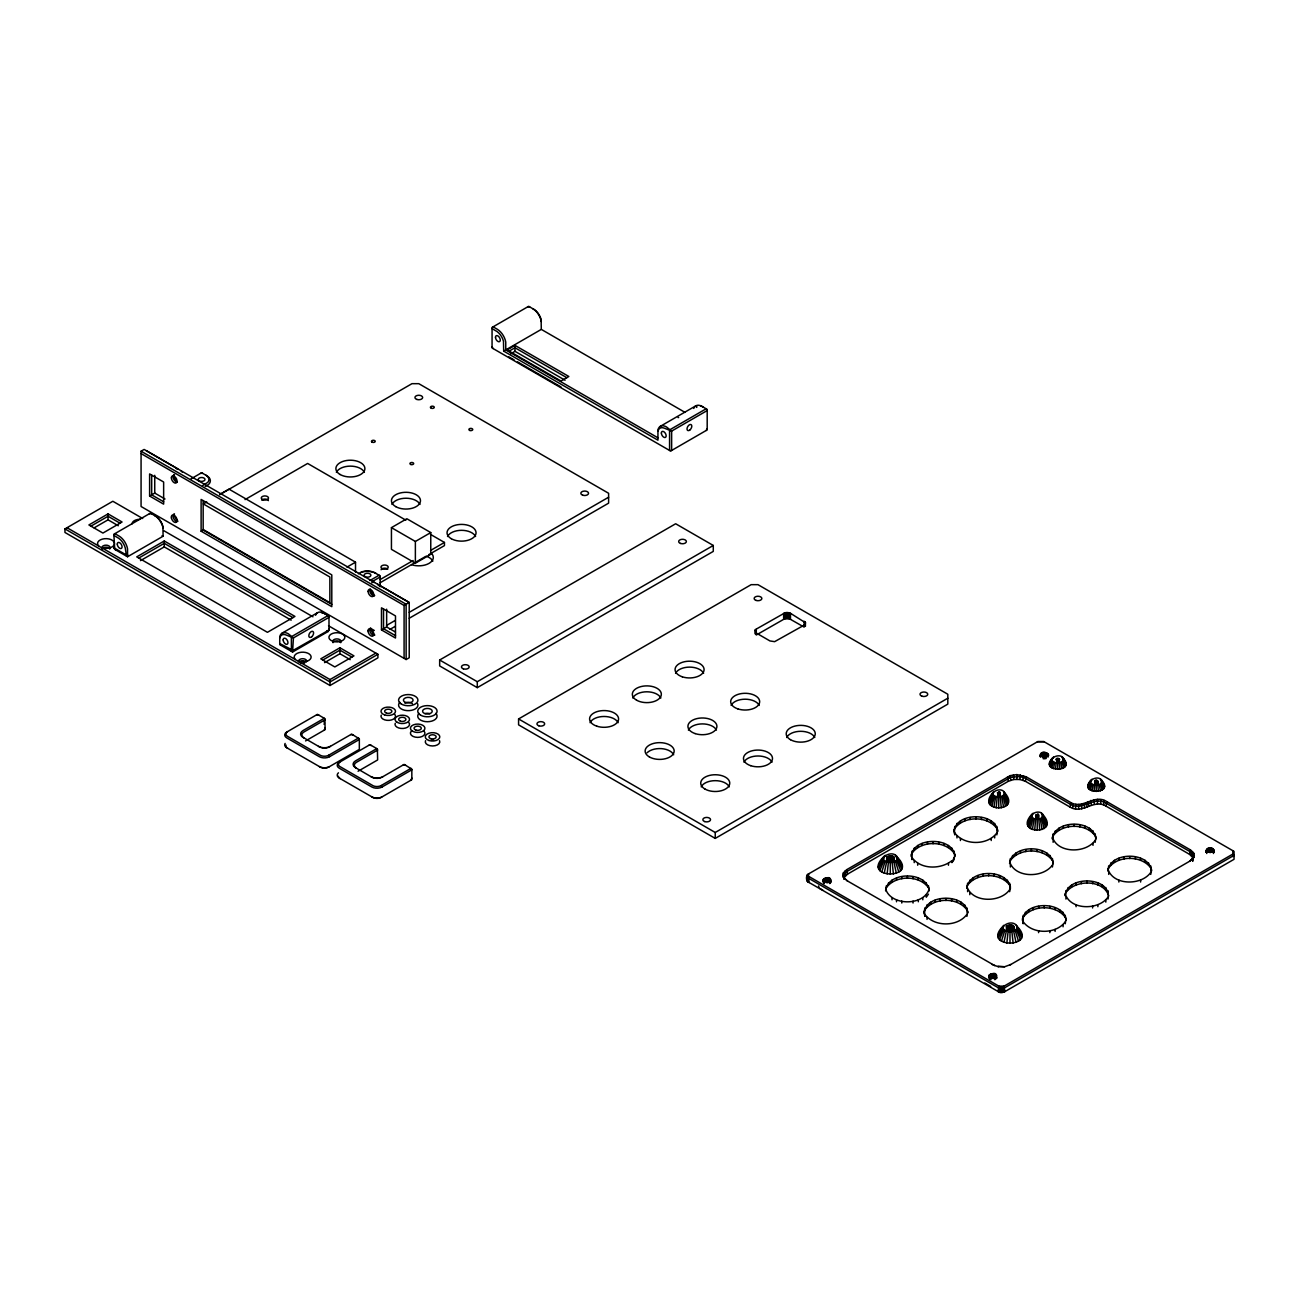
<?xml version="1.0" encoding="UTF-8"?>
<svg xmlns="http://www.w3.org/2000/svg" width="1299" height="1299" viewBox="0 0 1299 1299"><rect width="100%" height="100%" fill="white"/><g stroke="black" fill="none" stroke-linecap="round" stroke-linejoin="round"><path stroke-width="1.5" d="M66.996 527.719L330.027 679.572L330.027 685.499L377.912 657.846L377.912 654.306L328.517 625.777M996.236 807.832L997.177 796.92C985.909 794.29 1000.863 785.408 1004.582 792.634C1022.67 812.865 974.802 812.865 992.891 792.634M1034.702 830.045L1035.644 819.133C1024.391 816.503 1039.346 807.621 1043.048 814.863C1061.153 835.078 1013.285 835.078 1031.374 814.863M1055.551 769.138L1056.168 762.854C1044.916 760.224 1059.87 751.342 1063.572 758.584C1075.978 772.499 1039.492 772.499 1051.898 758.584M1094.018 791.351L1094.651 785.067C1083.382 782.453 1098.337 773.554 1102.055 780.796C1114.445 794.712 1077.975 794.712 1090.381 780.796M887.152 873.918L888.402 862.341C874.893 859.191 892.835 848.523 897.284 857.21C919.708 879.488 860.847 879.488 883.271 857.21M1006.855 943.042L1008.105 931.448C994.596 928.314 1012.554 917.646 1017.003 926.317C1039.427 948.611 980.55 948.611 1002.974 926.317M993.897 807.264L995.716 796.563M1032.38 829.476L1034.183 818.776M1020.316 774.87L1019.991 779.497L1025.414 781.3L1070.1 807.101C1082.246 814.733 1093.872 798.479 1106.017 806.111L1189.592 854.369L1192.709 857.486L1192.709 861.107L1192.709 854.531L1189.592 851.397L1106.017 803.155C1093.872 795.524 1082.246 811.761 1070.1 804.13L1025.414 778.345L1019.991 776.526L1010.817 777.224L847.565 871.142L844.431 874.276L844.025 879.05L844.431 874.276L843.246 873.107L846.656 869.697L1010.2 775.633L1016.857 774.594L1026.21 776.818L1070.896 802.62C1082.993 809.569 1094.651 793.445 1106.813 801.629L1190.501 849.952L1193.895 853.362L1193.895 857.34L1190.501 860.75L1010.021 964.946M1000.539 986.704L1000.214 992.322L1004.89 991.608L1004.095 986.136L998.85 986.136L809.131 876.614L808.027 875.104L809.131 873.577M1075.832 804.276L1075.523 808.904M1100.902 799.681L1100.594 804.308M1053.505 768.651L1054.707 762.497M1091.988 790.864L1093.19 784.726M884.229 873.22L886.649 861.919M1003.948 942.343L1006.368 931.042M809.131 882.541L808.514 879.975M823.306 879.455C829.184 889.604 835.533 872.246 823.306 879.455C820.692 885.561 827.918 875.835 830.775 881.436M847.565 881.014L843.246 877.085L843.246 873.107M886.389 885.674L885.642 890.887C887.347 870.996 927.486 870.996 929.175 890.887L928.444 885.674M888.402 862.341C891.731 862.942 898.307 861.789 897.284 857.21M911.297 854.369L912.044 859.597C907.222 836.881 953.612 835.143 954.83 856.333L954.083 851.105M911.297 856.333L912.044 851.105M924.125 911.135L924.872 916.363C920.049 893.647 966.44 891.91 967.658 913.116L966.911 907.887M929.175 888.922C924.076 906.134 890.757 906.134 885.642 888.922M924.125 913.116L924.872 907.887M954.051 829.688L954.797 834.9C949.975 812.2 996.365 810.462 997.583 831.652L996.836 826.424M954.051 831.652L954.797 826.424M954.083 857.616L951.923 862.617L954.083 859.597L954.83 854.369M967.625 883.206L966.878 888.419C968.583 868.528 1008.706 868.528 1010.411 888.419L1009.664 883.206M966.911 916.363L967.658 911.135M997.177 796.92L1003.007 796.011L1004.582 792.634M996.836 834.9L997.583 829.688M1010.378 858.509L1009.632 863.738C1011.336 843.847 1051.459 843.847 1053.164 863.738L1052.417 858.509M989.189 975.224C995.066 985.373 1001.415 968.015 989.189 975.224L989.562 978.894L989.562 976.929M989.059 977.774L992.923 975.549L996.788 977.774M1009.664 891.682L1010.411 886.454M1040.353 754.638C1043.194 747.396 1054.967 759.282 1044.217 754.378C1034.913 754.443 1044.802 759.834 1048.098 754.638M1008.105 931.448C1011.45 932.049 1018.01 930.896 1017.003 926.317M1035.644 819.133L1041.489 818.224L1043.048 814.863M1022.459 918.539L1023.206 923.768C1018.384 901.051 1064.774 899.314 1065.992 920.52L1065.245 915.292M1022.459 920.52L1023.206 915.292M1056.168 762.854L1062.014 761.945L1063.572 758.584M1053.132 833.828L1052.385 839.057C1054.09 819.166 1094.213 819.166 1095.918 839.057L1095.171 833.828M1052.417 867.001L1053.164 861.773M1065.959 890.611L1065.212 895.839C1066.544 874.665 1112.675 876.338 1107.998 899.087M1065.245 923.768L1065.992 918.539M1094.651 785.067L1100.48 784.158L1102.055 780.796M1095.171 842.304L1095.918 837.092M1108.713 865.913L1107.966 871.142C1109.671 851.251 1149.794 851.251 1151.499 871.142L1150.752 865.913M1150.752 874.406L1151.499 869.177M1206.365 849.838C1206.154 857.194 1205.245 846.266 1210.116 848.182C1214.971 846.266 1214.062 857.194 1213.851 849.838M1206.235 852.388L1210.116 850.147L1213.98 852.388M1213.98 850.407L1210.116 852.647L1206.235 850.407M991.9 806.37L994.466 796.011M1030.367 828.6L1032.932 818.224M279.74 638.069L279.951 637.322A10.944 6.316 60 0 1 286.397 635.097L293.428 637.906L328.988 617.366L327.965 615.596L292.405 636.137L291.366 637.906L291.414 651.367L328.988 630.015L328.988 616.181L323.857 613.225A12.389 7.161 60 0 0 315.576 615.255M657.943 431.268L658.155 430.521A10.944 6.316 60 0 1 664.601 428.28L671.632 431.089L707.192 410.565L706.169 408.779L670.609 429.319L669.57 431.089L669.57 450.444L671.632 450.444L671.632 431.089L666.501 426.949A12.389 7.161 60 0 0 657.943 429.904L657.943 440.182L503.687 351.12L503.476 341.215A10.944 6.316 60 0 0 497.03 331.537L492.061 328.615L493.084 326.828L497.192 329.199A12.389 7.161 60 0 1 505.749 342.043L505.749 349.934L657.943 437.812M1051.752 767.871L1053.457 761.945M1090.234 790.084L1091.939 784.158M328.988 628.554L328.144 631.493L292.567 652.033L279.74 644.629L279.74 636.721A12.389 7.161 60 0 1 288.297 633.766L293.428 637.906L292.567 652.033M324.279 730.135L325.14 727.96M410.987 780.196L411.832 778.02M881.729 872.116L885.155 861.253M990.358 805.218L993.491 795.28M1028.84 827.431L1031.974 817.509M1001.432 941.223L1004.858 930.376M1030.367 820.692L1032.932 813.288M989.383 803.87L992.891 794.452M1027.866 826.083L1031.374 816.665M1050.404 766.865L1052.499 761.23M1088.887 789.078L1090.981 783.443M1023.515 775.633L1022.914 780.196M999.662 986.493L999.061 992.046L1000.539 992.631M1073.218 803.643L1072.601 808.205M1104.118 800.444L1103.501 805.007M989.383 800.98L993.491 791.805M1031.974 814.018L1027.866 823.193M879.813 870.671L884.002 860.393M989.059 802.425L992.696 793.543M1027.541 824.638L1031.162 815.756M999.516 939.778L1003.705 929.499M1053.457 757.008L1049.56 763.146M1090.803 781.852L1091.939 779.221M1049.56 765.679L1051.898 760.386M1088.042 787.892L1090.381 782.599M878.595 868.982L883.271 859.37M998.314 938.105L1002.974 928.493M1049.267 764.413L1051.687 759.477M1087.75 786.626L1090.17 781.689M883.434 858.785L885.155 855.327M1050.404 761.977L1052.499 757.739M1088.042 785.359L1090.981 779.952M1026.21 776.818L1025.414 781.3M1070.896 802.62L1070.1 807.101M998.85 986.136L998.054 991.608L1000.214 992.322L1003.883 992.046L1003.283 986.493M1106.813 801.629L1106.017 806.111M878.189 867.18L883.028 858.298M997.892 936.287L1002.731 927.405M884.002 856.203L878.595 865.378M1003.705 925.31L998.314 934.484M328.988 630.015L328.144 631.493L326.958 630.843M706.169 430.505L707.192 428.719M755.222 629.999L756.278 633.035L769.966 640.943L774.626 641.657L804.162 625.144L805.542 622.806L790.474 613.29L785.213 612.69L756.278 629.089L755.222 629.999L755.222 633.944M809.131 876.614L808.222 882.005L999.662 992.42M1190.501 849.952L1189.592 854.369M1004.095 992.063L1234.05 859.305L1234.05 851.397L1043.73 741.518L1037.885 741.518L808.222 874.113C805.851 875.705 805.851 880.413 808.222 882.005M807.458 878.644L806.809 880.04L808.027 881.014M844.431 877.247L847.565 874.113L1008.316 781.3L1013.74 779.497L1019.991 779.497M886.714 857.113C888.467 868.576 902.204 851.673 886.714 857.113L886.714 860.555M886.389 887.639C895.628 874.958 919.189 874.958 928.444 887.639M912.044 853.086C921.283 840.404 944.844 840.404 954.083 853.086M954.797 828.405C964.037 815.723 987.597 815.723 996.836 828.405M928.444 894.15L926.268 897.171L926.268 895.206M924.872 909.852C934.111 897.171 957.672 897.171 966.911 909.852M954.797 832.935C964.037 845.617 987.597 845.617 996.836 832.935M967.625 885.171C976.864 872.49 1000.425 872.49 1009.664 885.171M966.911 914.382C957.672 927.08 934.111 927.08 924.872 914.382M1010.378 860.49C1019.618 847.809 1043.178 847.809 1052.417 860.49M1009.664 889.701C1000.474 902.886 972.139 903.049 966.878 886.454M1053.132 835.809C1062.371 823.128 1085.932 823.128 1095.171 835.809M1094.537 781.137C1101.568 788.201 1095.171 772.548 1094.537 784.758M1006.433 926.219C1008.186 937.699 1021.907 920.78 1006.433 926.219L1006.433 929.678M1052.417 865.02C1043.227 878.205 1014.892 878.351 1009.632 861.773M1023.206 917.256C1032.445 904.575 1056.006 904.575 1065.245 917.256M1052.385 837.092C1057.646 853.67 1085.98 853.524 1095.171 840.339M1065.959 892.575C1075.15 879.391 1103.484 879.244 1108.745 895.839M1023.206 921.787C1032.445 934.484 1056.006 934.484 1065.245 921.787M1108.713 867.894C1117.952 855.213 1141.512 855.213 1150.752 867.894M1065.212 893.858C1070.473 910.453 1098.808 910.29 1107.998 897.106M1150.752 872.425C1141.561 885.609 1113.227 885.772 1107.966 869.177M1189.592 861.269L1193.895 857.34M808.514 876.143L807.458 877.474L807.458 881.436L808.514 882.07M1192.563 851.511L1191.508 855.814M825.109 878.092L825.109 880.072L822.803 881.729L826.034 879.845L826.034 877.88M1042.285 752.706L1042.285 754.687L1039.996 756.327L1043.227 754.459L1043.227 752.478M990.991 973.877L990.991 975.841L988.685 977.498L991.916 975.63L991.916 973.649M1208.167 848.474L1208.167 850.455L1205.878 852.112L1209.109 850.228L1209.109 848.263M1232.848 856.626L1234.05 855.343L1232.848 854.076L1232.848 850.699M1234.05 855.343L1004.89 987.646L1001.464 988.474L998.054 987.646L808.222 878.059L806.971 876.809L808.157 875.64M1193.895 853.362L1192.709 854.531L1192.709 857.486M1004.598 966.748L998.022 966.44L1004.598 966.748L1010.817 964.491M1002.406 992.631L1002.406 986.704M808.027 875.104L806.971 876.809M1194.349 855.343L1193.131 856.333L1193.131 859.305M997.372 792.747C1001.773 801.613 1000.279 783.719 997.372 796.368M990.358 799.632L991.9 798.479M912.044 857.616C920.78 869.729 940.882 869.534 951.923 860.652M1035.839 814.96C1040.255 823.826 1038.745 805.932 1035.839 818.581M1088.887 784.19L1090.234 783.183M808.157 874.552L806.971 875.364L806.971 880.754L808.157 881.566M807.458 874.682L808.514 874.048M1191.508 859.824L1192.563 859.191M141.071 451.208L144.14 449.438L409.217 602.476L409.217 657.765L406.132 659.535L141.071 506.496L141.071 451.208L406.132 604.246L406.132 659.535M330.027 685.499L64.95 532.46L64.95 528.904L112.834 501.268L142.679 518.496M108.044 513.901L88.884 524.958L102.913 533.061L122.074 522.003L108.044 513.901L108.044 519.827L94.113 527.865M90.946 526.144L108.044 516.271L120.011 523.172M149.612 496.039L163.642 504.142L163.642 482.01L149.612 473.924L149.612 496.039L154.743 493.084L165.005 498.995M190.904 478.909L201.605 472.739L206.736 475.694A12.389 7.161 0 0 1 208.441 484.592L205.193 486.459M202.53 485.631L207.824 482.335A10.944 6.316 0 0 0 206.525 475.629L205.68 475.093M206.736 501.966L203.31 503.931L329.865 577L329.865 602.671L203.31 529.602M220.424 494.058L228.965 489.122L355.52 562.191L355.52 572.063M219.596 494.74L411.962 383.676L418.798 383.676L608.614 493.279L608.614 503.151L409.266 618.243M127.546 556.751L163.106 536.211L162.895 526.306A10.944 6.316 60 0 0 156.448 516.629L150.457 513.105L113.857 534.246L114.718 549.347L127.546 556.751L127.546 548.844A12.389 7.161 60 0 0 118.988 536.016L114.88 533.645L113.857 535.415L118.826 538.354A10.944 6.316 60 0 1 125.272 548.016L126.523 556.151L127.546 554.494L125.483 554.494L113.857 547.788L115.855 550.013M164.275 540.985L136.736 556.881L267.432 632.321L294.954 616.424L164.275 540.985L164.275 546.895L291.171 620.159M138.798 558.05L164.275 543.339L292.908 617.61M245.04 499.595L307.636 463.451L405.856 520.168M140.487 560.632L164.275 546.895M503.687 351.12L541.31 329.394L685.044 412.384M514.972 345.388L507.113 349.934L560.989 381.029L568.848 376.499L514.972 345.388L514.972 351.315L565.065 380.234M509.159 351.12L514.972 347.759L566.802 377.684M201.118 531.226L331.797 606.682L331.797 574.889L201.118 499.433L201.118 531.226L203.164 530.041L331.797 604.311M510.621 353.831L514.972 351.315M391.437 527.638L406.831 518.739L430.765 532.574L430.765 554.283L415.371 563.181L391.437 549.347L391.437 527.638L415.371 541.456L430.765 532.574M346.963 567.127L355.52 562.191M358.362 573.768L362.502 571.641A10.944 6.316 0 0 1 374.096 572.388L380.152 575.814L380.152 586.775M369.939 580.523L379.113 575.23L380.152 577L372.326 581.514M282.078 633.149L317.654 612.625M380.12 579.581L413.147 560.519M430.537 550.467L444.453 542.446L444.453 545.596L428.8 554.641M380.12 582.748L425.325 556.638M660.282 426.348L695.858 405.808M141.071 453.578L404.086 605.431L409.217 602.476L377.587 584.258A8.46 4.887 60 0 1 379.032 585.768M339.932 647.779L320.788 658.837L334.817 666.939L353.961 655.881L339.932 647.779L339.932 653.738L324.555 662.636M322.834 660.022L339.932 650.149L351.915 657.067M386.534 625.436L395.269 620.402M409.266 612.316L608.614 497.225M381.484 629.934L395.497 638.036L395.497 615.921L381.484 607.818L381.484 629.934L386.647 626.962L395.416 632.012M390.025 629.349L395.269 626.313M330.027 679.572L375.849 653.121M377.912 654.306L330.027 681.943L64.95 528.904M318.888 715.181L316.583 714.823M439.663 660.006L675.659 523.757L713.281 545.466L713.281 551.393L477.285 687.642L439.663 665.932L439.663 660.006L477.285 681.715L713.281 545.466M305.557 740.933L325.14 729.632L324.88 718.639L317.443 714.336L286.511 732.198A7.258 4.189 0 0 0 286.835 737.929L319.327 756.7A7.258 4.189 0 0 0 329.248 756.879L359.336 739.521L358.475 738.027L328.452 755.369A6.04 3.491 0 0 1 320.739 755.498L287.176 736.127A6.04 3.491 0 0 1 287.42 731.678M353.101 734.925L350.795 734.568M371.384 745.48L369.078 745.139M358.069 771.249L377.636 759.947L377.376 748.938L369.939 744.652L339.023 762.513A7.258 4.189 0 0 0 339.331 768.245L371.823 786.999A7.258 4.189 0 0 0 381.744 787.178L411.832 769.82L410.987 768.342L380.948 785.668A6.04 3.491 0 0 1 373.251 785.814L339.688 766.426A6.04 3.491 0 0 1 339.932 761.993M382.085 777.127L404.151 764.397L411.832 769.138L411.832 779.692L380.948 797.521A6.04 3.491 0 0 1 373.251 797.667L339.331 778.117A7.258 4.189 0 0 1 338.454 772.808M405.597 765.225L403.291 764.884M518.577 718.948L751.147 584.664L757.983 584.664L947.815 694.251L947.815 704.123L715.229 838.407L518.577 724.858L518.577 718.948L715.229 832.48L947.815 698.212M804.162 621.198L804.162 627.125L789.483 618.779L784.645 618.779L756.278 635.016L756.278 629.089M1004.095 986.136L1232.848 854.076M1056.769 758.519L1055.795 759.477L1056.769 760.451L1059.675 759.477L1056.769 758.519L1056.769 762.14M1042.042 755.839L1046.409 755.839L1045.224 752.478M1207.924 851.624L1214.338 852.112L1212.048 850.455L1212.048 848.474M824.849 881.242L829.233 881.242L828.031 877.88M990.731 977.01L995.115 977.01L993.93 973.649M527.638 306.889L529.683 306.889M200.582 473.323L202.628 473.323M149.434 513.706L151.48 513.706M1037.381 741.81L1044.217 741.81M293.428 650.539L279.74 643.557L280.763 645.213M992.127 964.491L998.346 966.748M990.731 986.444L984.739 983.002M822.803 890.188L819.701 888.402M703.116 407.025L702.223 406.555A10.944 6.316 60 0 0 700.534 406.035M324.912 613.842L324.019 613.372A10.944 6.316 60 0 0 321.519 612.771M508.851 356.868L514.063 359.872M517.538 361.885L560.989 386.956M430.407 534.344L444.453 542.446M846.656 880.495L994.823 965.677M163.642 501.771L151.674 494.854L151.674 475.109M395.497 635.666L383.53 628.748L383.53 609.004M370.767 628.456L374.291 630.486M163.69 530.625L312.962 616.798M162.083 535.626L163.106 536.211M108.044 519.827L118.306 525.754M339.932 653.738L350.194 659.665M146.202 450.623L177.833 468.923A8.46 4.887 60 0 0 176.388 468.777M844.577 878.936L845.633 879.569L843.246 877.085M340.208 778.621L339.688 778.28A6.04 3.491 0 0 1 338.422 776.25M287.712 748.321L287.176 747.964A6.04 3.491 0 0 1 286.056 745.074M831.263 881.729L828.973 880.072L828.973 878.092M1102.201 783.183L1104.394 785.359M1005.572 798.479L1008.073 800.98M842.791 875.104L844.431 877.897M1212.292 851.624L1211.106 848.263M844.577 871.256L845.633 875.558M1065.911 763.146L1062.972 757.739M1046.556 823.193L1042.447 814.018M1021.664 934.484L1016.273 925.31M901.961 865.378L896.57 856.203M846.656 869.697L847.565 874.113M492.061 346.784L493.084 348.554M381.224 785.522L382.068 786.999M328.712 755.206L329.573 756.684M1017.247 927.405L1022.086 936.287M897.528 858.298L902.367 867.18M1088.107 801.629L1088.903 806.111M1086.402 802.62L1087.198 807.101M1007.521 776.818L1008.316 781.3M1101.455 779.952L1103.549 784.19M895.417 855.327L898.827 862.244M1102.266 781.689L1104.67 786.626M1063.784 759.477L1066.203 764.413M1017.003 928.493L1021.664 938.105M897.284 859.37L901.961 868.982M1102.055 782.599L1104.394 787.892M1063.572 760.386L1065.911 765.679M1100.48 779.221L1101.633 781.852M1062.014 757.008L1063.719 760.954M1043.259 815.756L1046.88 824.638M1004.776 793.543L1008.414 802.425M1016.273 929.499L1020.462 939.778M896.57 860.393L900.759 870.671M1003.965 791.805L1007.115 799.632M1090.803 800.444L1091.42 805.007M1084.08 803.643L1084.697 808.205M1010.2 775.633L1010.817 780.196M1101.455 783.443L1103.549 789.078M1062.972 761.23L1065.066 766.865M1043.048 816.665L1046.556 826.083M1004.582 794.452L1008.073 803.87M1041.489 813.288L1042.772 816.99M113.857 546.879L114.718 549.347M1042.447 817.509L1045.598 827.431M1003.965 795.28L1007.115 805.218M1015.12 930.376L1018.546 941.223M895.417 861.253L898.827 872.116M1100.48 784.158L1102.201 790.084M1062.014 761.945L1063.719 767.871M1041.489 818.224L1044.055 828.6M1003.007 796.011L1005.572 806.37M818.565 885.95L818.857 887.217M1013.61 931.042L1016.029 942.343M893.907 861.919L896.326 873.22M1099.23 784.726L1100.448 790.864M1060.763 762.497L1061.965 768.651M1094.018 799.681L1094.326 804.308M1081.466 804.276L1081.775 808.904M1013.415 774.87L1013.74 779.497M1040.239 818.776L1042.058 829.476M1001.756 796.563L1003.575 807.264M1011.872 931.448L1013.123 943.042M892.153 862.341L893.403 873.918M1097.785 785.067L1098.402 791.351M1059.302 762.854L1059.919 769.138M1038.778 819.133L1039.72 830.045M1000.295 796.92L1001.237 807.832M1213.461 849.302L1213.461 851.267M1213.461 851.527L1213.461 853.508M1212.844 848.832L1212.844 850.813M1210.116 848.182L1210.116 851.446M1207.372 848.832L1207.372 850.813M1206.755 849.302L1206.755 851.267M1206.755 851.527L1206.755 853.508M1148.576 862.893L1148.576 864.858M1145.117 860.279L1145.117 862.26M1140.619 858.298L1140.619 860.263M1140.619 880.056L1140.619 882.037M1135.358 857.031L1135.358 859.012M1129.724 856.609L1129.724 858.574M1124.106 857.031L1124.106 859.012M1118.845 858.298L1118.845 860.263M1118.845 880.056L1118.845 882.037M1114.347 860.279L1114.347 862.26M1110.889 862.893L1110.889 864.858M1108.713 872.425L1108.713 874.406M1107.998 890.611L1107.998 892.575M1105.822 887.574L1105.822 889.555M1105.822 900.142L1105.822 902.107M1102.364 884.976L1102.364 886.941M1097.882 781.137L1097.882 784.758M1097.866 882.979L1097.866 884.944M1097.866 904.737L1097.866 906.718M1097.574 780.91L1097.574 784.531M1097.46 799.405L1097.46 804.065M1097.184 780.731L1097.184 784.352M1096.713 780.618L1096.713 784.239M1096.21 780.585L1096.21 784.19M1096.21 785.181L1096.21 791.513M1095.707 780.618L1095.707 784.239M1095.252 780.731L1095.252 784.352M1094.846 780.91L1094.846 784.531M1092.995 830.808L1092.995 832.773M1092.995 843.376L1092.995 845.34M1092.605 881.712L1092.605 883.693M1092.605 905.988L1092.605 907.969M1089.536 828.194L1089.536 830.175M1086.971 881.29L1086.971 883.271M1085.038 826.196L1085.038 828.177M1081.353 881.712L1081.353 883.693M1079.794 824.946L1079.794 826.927M1078.641 804.487L1078.641 809.147M1076.092 882.979L1076.092 884.944M1076.092 904.737L1076.092 906.718M1074.159 824.524L1074.159 826.489M1071.594 884.976L1071.594 886.941M1068.525 824.946L1068.525 826.927M1068.135 887.574L1068.135 889.555M1065.959 897.106L1065.959 899.087M1063.264 826.196L1063.264 828.177M1063.069 912.255L1063.069 914.236M1063.069 924.823L1063.069 926.804M1059.611 909.657L1059.611 911.622M1059.107 758.697L1059.107 762.318M1058.701 758.519L1058.701 762.14M1058.766 828.194L1058.766 830.175M1058.23 758.405L1058.23 762.026M1057.727 758.356L1057.727 761.977M1057.727 762.968L1057.727 769.3M1057.24 758.405L1057.24 762.026M1055.308 830.808L1055.308 832.773M1055.113 907.66L1055.113 909.625M1055.113 929.418L1055.113 931.399M1053.132 840.339L1053.132 842.304M1050.241 855.489L1050.241 857.454M1049.852 906.393L1049.852 908.374M1049.852 930.685L1049.852 932.65M1047.968 754.069L1047.968 757.187M1047.579 753.517L1047.579 755.498M1046.962 753.063L1046.962 755.044M1046.783 852.875L1046.783 854.856M1046.166 752.706L1046.166 754.687M1046.166 756.57L1046.166 758.551M1045.224 756.797L1045.224 758.778M1044.217 752.413L1044.217 755.677M1044.217 756.879L1044.217 758.843M1044.217 905.971L1044.217 907.952M1043.227 756.797L1043.227 758.778M1042.285 850.877L1042.285 852.858M1041.489 753.063L1041.489 755.044M1040.872 753.517L1040.872 755.498M1040.483 754.069L1040.483 757.187M1038.583 814.96L1038.583 818.581M1038.599 906.393L1038.599 908.374M1038.599 930.685L1038.599 932.65M1038.177 814.798L1038.177 818.419M1037.706 814.684L1037.706 818.305M1037.219 814.635L1037.219 818.256M1037.219 819.247L1037.219 830.223M1037.04 849.627L1037.04 851.608M1036.716 814.684L1036.716 818.305M1036.245 814.798L1036.245 818.419M1033.338 907.66L1033.338 909.625M1031.406 849.205L1031.406 851.17M1028.84 909.657L1028.84 911.622M1025.772 849.627L1025.772 851.608M1025.382 912.255L1025.382 914.236M1020.511 850.877L1020.511 852.858M1016.857 774.594L1016.857 779.254M1016.013 852.875L1016.013 854.856M1013.967 926.788L1013.967 930.246M1013.545 926.219L1013.545 929.678M1012.895 925.732L1012.895 929.191M1012.554 855.489L1012.554 857.454M1012.051 925.343L1012.051 930.539M1011.06 925.115L1011.06 930.295M1010.378 865.02L1010.378 867.001M1009.989 925.034L1009.989 930.214M1009.989 931.594L1009.989 943.269M1008.917 925.115L1008.917 930.295M1007.927 925.343L1007.927 930.539M1007.488 880.17L1007.488 882.151M1007.082 925.732L1007.082 929.191M1004.03 877.572L1004.03 879.537M1001.464 986.785L1001.464 992.712M1000.1 792.747L1000.1 796.368M999.71 792.569L999.71 796.19M999.532 875.575L999.532 877.539M999.24 792.471L999.24 796.092M998.736 792.422L998.736 796.043M998.736 797.034L998.736 808.01M998.233 792.471L998.233 796.092M997.762 792.569L997.762 796.19M996.658 975.224L996.658 978.358M996.268 974.688L996.268 976.669M995.651 974.234L995.651 976.199M995.651 977.384L995.651 979.365M994.855 973.877L994.855 975.841M994.855 977.741L994.855 979.722M994.677 823.404L994.677 825.368M994.677 835.955L994.677 837.936M994.287 874.308L994.287 876.289M992.923 973.568L992.923 976.848M991.218 820.789L991.218 822.77M991.218 838.569L991.218 840.534M990.991 977.741L990.991 979.722M990.179 974.234L990.179 976.199M990.179 977.384L990.179 979.365M989.562 974.688L989.562 976.669M988.653 873.886L988.653 875.867M986.704 818.792L986.704 820.773M983.018 874.308L983.018 876.289M981.459 817.542L981.459 819.523M977.757 875.575L977.757 877.539M975.825 817.12L975.825 819.084M973.26 877.572L973.26 879.537M970.191 817.542L970.191 819.523M969.801 880.17L969.801 882.151M969.801 892.738L969.801 894.702M967.625 889.701L967.625 891.682M964.93 818.792L964.93 820.773M964.735 904.851L964.735 906.832M961.276 902.253L961.276 904.218M960.432 820.789L960.432 822.77M960.432 838.569L960.432 840.534M956.973 823.404L956.973 825.368M956.973 835.955L956.973 837.936M956.778 900.256L956.778 902.22M951.923 848.085L951.923 850.049M951.518 898.989L951.518 900.97M948.465 845.47L948.465 847.451M948.465 863.25L948.465 865.231M945.899 898.567L945.899 900.548M943.951 843.473L943.951 845.454M940.265 898.989L940.265 900.97M938.706 842.223L938.706 844.204M935.004 900.256L935.004 902.22M933.072 841.801L933.072 843.765M930.506 902.253L930.506 904.218M927.437 842.223L927.437 844.204M927.048 904.851L927.048 906.832M927.048 917.419L927.048 919.4M926.268 882.638L926.268 884.619M922.81 880.04L922.81 882.005M922.81 897.804L922.81 899.785M922.176 843.473L922.176 845.454M918.296 878.043L918.296 880.008M918.296 899.801L918.296 901.782M917.679 845.47L917.679 847.451M917.679 863.25L917.679 865.231M914.22 848.085L914.22 850.049M914.22 860.652L914.22 862.617M913.051 876.776L913.051 878.757M913.051 901.051L913.051 903.032M907.416 876.354L907.416 878.335M901.782 876.776L901.782 878.757M901.782 901.051L901.782 903.032M896.537 878.043L896.537 880.008M896.537 899.801L896.537 901.782M894.248 857.681L894.248 861.14M893.842 857.113L893.842 860.555M893.192 856.609L893.192 860.068M892.332 856.236L892.332 861.416M892.023 880.04L892.023 882.005M892.023 897.804L892.023 899.785M891.341 855.992L891.341 861.188M890.286 855.911L890.286 861.107M890.286 862.487L890.286 874.162M889.214 855.992L889.214 861.188M888.565 882.638L888.565 884.619M888.224 856.236L888.224 861.416M887.379 856.609L887.379 860.068M830.775 879.455L830.905 882.005M830.386 878.92L830.386 880.884M830.386 881.144L830.386 883.125M829.769 878.449L829.769 880.43M829.769 881.615L829.769 883.596M827.041 877.799L827.041 881.063M824.297 878.449L824.297 880.43M824.297 881.615L824.297 883.596M823.68 878.92L823.68 880.884M823.68 881.144L823.68 883.125M805.412 622.448L805.412 626.394M805.218 622.107L805.218 626.053M804.925 621.766L804.925 625.728M790.474 613.29L790.474 619.217M789.483 612.852L789.483 618.779M788.915 612.69L788.915 618.616M788.314 612.576L788.314 618.503M787.697 612.495L787.697 618.421M787.064 612.478L787.064 618.405M786.431 612.495L786.431 618.421M785.814 612.576L785.814 618.503M785.213 612.69L785.213 618.616M784.645 612.852L784.645 618.779M783.638 613.29L783.638 619.217M755.515 629.674L755.515 633.62M715.229 832.48L715.229 838.407M541.31 329.394L541.098 319.489A10.944 6.316 60 0 0 534.652 309.812L528.661 306.288L492.061 327.429L492.061 347.97L670.609 451.045L707.192 429.904L707.192 409.38L702.061 406.408A12.389 7.161 60 0 0 694.64 406.879M477.285 681.715L477.285 687.642M415.371 541.456L415.371 563.181M404.086 605.431L404.086 658.349M386.647 609.182L386.647 626.962M203.164 500.618L203.164 530.041M154.743 475.304L154.743 493.084M439.549 740.69A7.258 4.189 0 0 1 432.551 745.967A7.258 4.189 0 0 1 425.536 740.69M431.609 739.764A3.621 2.095 0 0 1 433.493 739.764M423.961 731.093A7.258 4.189 0 0 1 417.677 737.377A7.258 4.189 0 0 1 411.393 731.093M408.568 722.212A7.258 4.189 0 0 1 403.226 728.463A7.258 4.189 0 0 1 395.269 723.218M394.539 714.109A7.258 4.189 0 0 1 389.197 720.36A7.258 4.189 0 0 1 381.24 715.132M381.744 797.05A7.258 4.189 0 0 1 371.823 796.872M356.429 768.245A7.258 4.189 0 0 1 356.429 762.318L377.636 750.075L376.775 748.597L355.569 760.841A8.46 4.887 0 0 0 354.871 767.287L371.823 777.127A7.258 4.189 0 0 0 381.029 777.63M382.913 776.64A8.444 4.871 0 0 1 370.994 776.656M324.036 721.448A3.507 2.03 60 0 1 324.036 724.306M285.13 743.418A7.258 4.189 0 0 0 286.835 747.802L320.739 767.352A6.04 3.491 0 0 0 328.452 767.206L359.336 749.393L359.336 738.822L351.639 734.081L329.589 746.811A7.258 4.189 0 0 1 327.738 747.591M329.248 766.751A7.258 4.189 0 0 1 319.327 766.572M303.934 737.929A7.258 4.189 0 0 1 303.934 732.003L325.14 719.76L324.279 718.282L303.057 730.541A8.46 4.887 0 0 0 302.375 736.971L319.327 746.811A7.258 4.189 0 0 0 320.756 747.461M326.91 747.802A7.258 4.189 0 0 1 321.567 747.704M330.417 746.324A8.444 4.871 0 0 1 318.499 746.34M435.782 713.346A9.678 5.586 0 0 1 427.403 721.724A9.678 5.586 0 0 1 419.025 713.346M424.984 713.622A4.839 2.793 0 0 0 432.242 711.202A4.839 2.793 0 0 0 424.984 708.783A4.839 2.793 0 0 0 424.984 713.622A4.839 2.793 0 0 1 429.823 713.719M417.596 703.636A9.678 5.586 0 0 1 406.993 710.618A9.678 5.586 0 0 1 399.881 702.288M404.833 703.1A4.839 2.793 0 0 1 412.449 703.685M431.365 553.26A14.516 8.379 0 0 1 429.06 563.376A14.516 8.379 0 0 1 411.539 564.708M336.376 472.349A14.516 8.379 0 0 1 350.389 466.13A14.516 8.379 0 0 1 364.402 472.349M391.957 504.434A14.516 8.379 0 0 1 405.97 498.231A14.516 8.379 0 0 1 419.983 504.434M426.056 556.118A14.516 8.379 0 0 1 432.811 561.2M447.538 536.519A14.516 8.379 0 0 1 461.551 530.317A14.516 8.379 0 0 1 475.564 536.519M154.565 515.476A12.389 7.161 60 0 1 163.106 528.32M304.648 663.01A3.994 2.306 0 0 1 303.69 663.237M301.628 663.237A3.994 2.306 0 0 1 300.67 663.01M298.802 661.613A3.994 2.306 0 0 1 302.667 658.707A3.994 2.306 0 0 1 306.515 661.613M102.54 548.616A3.994 2.306 0 0 1 105.998 545.158A3.994 2.306 0 0 1 109.457 548.616M98.659 545.97A8.46 4.887 0 0 1 104.521 538.712A8.46 4.887 0 0 1 114.328 544.362A8.46 4.887 0 0 1 101.76 547.756M295.328 659.502A8.46 4.887 0 0 1 301.189 652.244A8.46 4.887 0 0 1 310.997 657.911A8.46 4.887 0 0 1 298.429 661.288M102.134 548.892A3.994 2.306 0 0 1 105.998 547.171A3.994 2.306 0 0 1 109.847 548.892M299.208 661.841A3.994 2.306 0 0 1 306.109 661.841M333.307 642.453A4.108 2.371 0 0 1 336.879 638.897A4.108 2.371 0 0 1 340.419 642.453M332.901 642.615A4.108 2.371 0 0 1 336.879 640.862A4.108 2.371 0 0 1 340.841 642.632M132.027 523.887A7.989 4.611 0 0 1 140 519.275M360.651 572.453A12.389 7.161 0 0 1 372.651 572.063M373.868 572.437A12.389 7.161 0 0 1 376.044 573.444M374.615 595.462A3.994 2.306 60 0 1 370.897 593.594A3.994 2.306 60 0 1 370.183 588.967M177.362 482.108A3.994 2.306 60 0 1 173.514 478.682A3.994 2.306 60 0 1 174.537 474.833M176.388 480.744A8.46 4.887 60 0 1 173.595 474.947M180.918 470.709A8.46 4.887 60 0 1 182.363 472.235M374.485 595.819A8.46 4.887 60 0 1 370.865 590.493M371.806 582.699A8.46 4.887 60 0 1 374.485 582.455M374.68 635.065A4.108 2.371 60 0 1 370.572 632.694A4.108 2.371 60 0 1 370.556 627.953A7.989 4.611 60 0 0 374.583 634.984M177.411 521.484A4.108 2.371 60 0 1 174.18 519.373A4.108 2.371 60 0 1 173.14 515.248M173.904 514.177A4.108 2.371 60 0 1 174.504 513.982M177.914 521.208A7.989 4.611 60 0 1 173.92 514.29M381.094 569.741A3.621 2.095 0 0 1 384.114 568.215A3.621 2.095 0 0 1 387.735 569.238M261.732 500.131A3.621 2.095 0 0 1 265.353 499.092A3.621 2.095 0 0 1 268.39 500.635M675.561 673.337A14.516 8.379 0 0 1 689.59 667.118A14.516 8.379 0 0 1 703.603 673.337M632.808 698.018A14.516 8.379 0 0 1 646.837 691.799A14.516 8.379 0 0 1 660.85 698.018M590.055 722.699A14.516 8.379 0 0 1 604.084 716.48A14.516 8.379 0 0 1 618.097 722.699M731.142 705.422A14.516 8.379 0 0 1 745.155 699.203A14.516 8.379 0 0 1 759.184 705.422M688.389 730.103A14.516 8.379 0 0 1 702.402 723.9A14.516 8.379 0 0 1 716.431 730.103M647.081 752.771A14.516 8.379 0 0 1 661.548 748.646A14.516 8.379 0 0 1 673.678 754.784M786.723 737.507A14.516 8.379 0 0 1 800.736 731.305A14.516 8.379 0 0 1 814.765 737.507M743.97 762.188A14.516 8.379 0 0 1 757.983 755.986A14.516 8.379 0 0 1 772.012 762.188M701.216 786.869A14.516 8.379 0 0 1 715.229 780.667A14.516 8.379 0 0 1 729.259 786.869M532.769 308.659A12.389 7.161 60 0 1 541.31 321.502M678.062 417.596A3.394 1.948 -60 0 1 678.646 417.547M693.78 408.438A12.389 7.161 60 0 1 694.153 407.594M696.54 407.415A10.944 6.316 60 0 1 697.027 406.879M430.732 738.66A3.621 2.095 0 0 0 436.172 736.842A3.621 2.095 0 0 0 430.732 735.039A3.621 2.095 0 0 0 430.732 738.66M428.914 740.479A7.258 4.189 0 0 0 439.809 736.842A7.258 4.189 0 0 0 428.914 733.221A7.258 4.189 0 0 0 428.914 740.479M415.859 730.07A3.621 2.095 0 0 0 421.298 728.252A3.621 2.095 0 0 0 415.859 726.45A3.621 2.095 0 0 0 415.859 730.07M412.546 731.223A7.258 4.189 0 0 0 424.676 729.34A7.258 4.189 0 0 0 415.794 724.209A7.258 4.189 0 0 0 412.546 731.223M400.465 721.189A3.621 2.095 0 0 0 405.905 719.37A3.621 2.095 0 0 0 400.465 717.551A3.621 2.095 0 0 0 400.465 721.189M397.153 722.325A7.258 4.189 0 0 0 409.282 720.458A7.258 4.189 0 0 0 400.401 715.327A7.258 4.189 0 0 0 397.153 722.325M386.436 713.086A3.621 2.095 0 0 0 391.876 711.267A3.621 2.095 0 0 0 386.436 709.465A3.621 2.095 0 0 0 386.436 713.086M384.634 714.905A7.258 4.189 0 0 0 395.513 711.267A7.258 4.189 0 0 0 384.634 707.646A7.258 4.189 0 0 0 384.634 714.905M420.567 715.148A9.678 5.586 0 0 0 436.756 712.648A9.678 5.586 0 0 0 424.903 705.812A9.678 5.586 0 0 0 420.567 715.148M405.84 702.564A4.839 2.793 0 0 0 413.082 700.145A4.839 2.793 0 0 0 405.84 697.725A4.839 2.793 0 0 0 405.84 702.564M401.407 704.09A9.678 5.586 0 0 0 417.596 701.59A9.678 5.586 0 0 0 405.743 694.754A9.678 5.586 0 0 0 401.407 704.09M416.865 399.442A3.865 2.241 0 0 0 422.662 397.494A3.865 2.241 0 0 0 416.865 395.562A3.865 2.241 0 0 0 416.865 399.442M582.748 495.211A3.865 2.241 0 0 0 588.544 493.279A3.865 2.241 0 0 0 582.748 491.347A3.865 2.241 0 0 0 582.748 495.211M340.127 474.508A14.516 8.379 0 0 0 364.402 470.758A14.516 8.379 0 0 0 346.638 460.496A14.516 8.379 0 0 0 340.127 474.508M395.708 506.61A14.516 8.379 0 0 0 419.983 502.843A14.516 8.379 0 0 0 402.219 492.581A14.516 8.379 0 0 0 395.708 506.61M451.289 538.695A14.516 8.379 0 0 0 475.564 534.928A14.516 8.379 0 0 0 457.784 524.682A14.516 8.379 0 0 0 451.289 538.695M372.017 442.115A1.867 1.072 0 0 0 375.151 441.644A1.867 1.072 0 0 0 372.862 440.312A1.867 1.072 0 0 0 372.017 442.115M410.874 464.506A1.867 1.072 0 0 0 413.683 463.581A1.867 1.072 0 0 0 410.874 462.639A1.867 1.072 0 0 0 410.874 464.506M431.365 408.259A1.932 1.12 0 0 0 434.272 407.301A1.932 1.12 0 0 0 431.365 406.327A1.932 1.12 0 0 0 431.365 408.259M469.848 430.472A1.932 1.12 0 0 0 472.755 429.514A1.932 1.12 0 0 0 469.848 428.54A1.932 1.12 0 0 0 469.848 430.472M311.825 636.672A3.394 1.948 -60 0 0 312.897 631.428A3.394 1.948 -60 0 0 308.902 634.967A3.394 1.948 -60 0 0 311.825 636.672M117.283 544.119A3.394 1.948 60 0 0 120.872 548.584A3.394 1.948 60 0 0 120.872 543.794A3.394 1.948 60 0 0 117.283 544.119M283.166 639.887A3.394 1.948 60 0 0 286.754 644.353A3.394 1.948 60 0 0 286.754 639.563A3.394 1.948 60 0 0 283.166 639.887M332.885 641.3A7.989 4.611 0 0 0 344.852 637.306A7.989 4.611 0 0 0 332.885 633.327A7.989 4.611 0 0 0 332.885 641.3M199.218 480.825A3.394 1.948 0 0 0 204.885 479.964A3.394 1.948 0 0 0 200.728 477.561A3.394 1.948 0 0 0 199.218 480.825M365.1 576.61A3.394 1.948 0 0 0 370.767 575.733A3.394 1.948 0 0 0 366.61 573.33A3.394 1.948 0 0 0 365.1 576.61M171.387 477.837A3.994 2.306 60 0 0 175.625 483.114A3.994 2.306 60 0 0 175.625 477.464A3.994 2.306 60 0 0 171.387 477.837M368.088 591.37A3.994 2.306 60 0 0 372.326 596.631A3.994 2.306 60 0 0 372.326 590.98A3.994 2.306 60 0 0 368.088 591.37M368.007 630.827A4.108 2.371 60 0 0 372.358 636.234A4.108 2.371 60 0 0 372.358 630.421A4.108 2.371 60 0 0 368.007 630.827M171.403 517.992A4.108 2.371 60 0 0 176.258 522.295A4.108 2.371 60 0 0 174.959 515.93A4.108 2.371 60 0 0 171.403 517.992M382.02 568.605A3.621 2.095 0 0 0 388.092 567.663A3.621 2.095 0 0 0 383.66 565.097A3.621 2.095 0 0 0 382.02 568.605M263.064 499.823A3.621 2.095 0 0 0 268.503 498.02A3.621 2.095 0 0 0 263.064 496.202A3.621 2.095 0 0 0 263.064 499.823M756.05 600.414A3.865 2.241 0 0 0 761.864 598.482A3.865 2.241 0 0 0 756.05 596.55A3.865 2.241 0 0 0 756.05 600.414M921.933 696.199A3.865 2.241 0 0 0 927.746 694.251A3.865 2.241 0 0 0 921.933 692.318A3.865 2.241 0 0 0 921.933 696.199M538.874 725.816A3.865 2.241 0 0 0 544.671 723.884A3.865 2.241 0 0 0 538.874 721.935A3.865 2.241 0 0 0 538.874 725.816M704.756 821.585A3.865 2.241 0 0 0 710.553 819.653A3.865 2.241 0 0 0 704.756 817.721A3.865 2.241 0 0 0 704.756 821.585M682.332 676.828A14.516 8.379 0 0 0 704.09 669.57A14.516 8.379 0 0 0 682.332 662.311A14.516 8.379 0 0 0 682.332 676.828M636.575 700.177A14.516 8.379 0 0 0 660.85 696.426A14.516 8.379 0 0 0 643.07 686.164A14.516 8.379 0 0 0 636.575 700.177M596.826 726.19A14.516 8.379 0 0 0 618.584 718.948A14.516 8.379 0 0 0 596.826 711.69A14.516 8.379 0 0 0 596.826 726.19M704.967 789.045A14.516 8.379 0 0 0 729.259 785.294A14.516 8.379 0 0 0 711.479 775.032A14.516 8.379 0 0 0 704.967 789.045M750.741 765.696A14.516 8.379 0 0 0 772.499 758.437A14.516 8.379 0 0 0 750.741 751.179A14.516 8.379 0 0 0 750.741 765.696M790.474 739.683A14.516 8.379 0 0 0 814.765 735.916A14.516 8.379 0 0 0 796.985 725.654A14.516 8.379 0 0 0 790.474 739.683M737.913 708.913A14.516 8.379 0 0 0 759.671 701.655A14.516 8.379 0 0 0 737.913 694.413A14.516 8.379 0 0 0 737.913 708.913M695.16 733.594A14.516 8.379 0 0 0 716.918 726.352A14.516 8.379 0 0 0 695.16 719.094A14.516 8.379 0 0 0 695.16 733.594M649.403 756.96A14.516 8.379 0 0 0 673.678 753.193A14.516 8.379 0 0 0 655.898 742.931A14.516 8.379 0 0 0 649.403 756.96M680.562 543.453A3.865 2.241 0 0 0 686.375 541.521A3.865 2.241 0 0 0 680.562 539.588A3.865 2.241 0 0 0 680.562 543.453M463.386 668.855A3.865 2.241 0 0 0 469.183 666.907A3.865 2.241 0 0 0 463.386 664.974A3.865 2.241 0 0 0 463.386 668.855M661.37 433.07A3.394 1.948 60 0 0 664.958 437.536A3.394 1.948 60 0 0 664.958 432.746A3.394 1.948 60 0 0 661.37 433.07M690.029 429.855A3.394 1.948 -60 0 0 691.1 424.611A3.394 1.948 -60 0 0 687.106 428.167A3.394 1.948 -60 0 0 690.029 429.855M495.487 337.302A3.394 1.948 60 0 0 499.076 341.767A3.394 1.948 60 0 0 499.076 336.977A3.394 1.948 60 0 0 495.487 337.302"/></g></svg>
